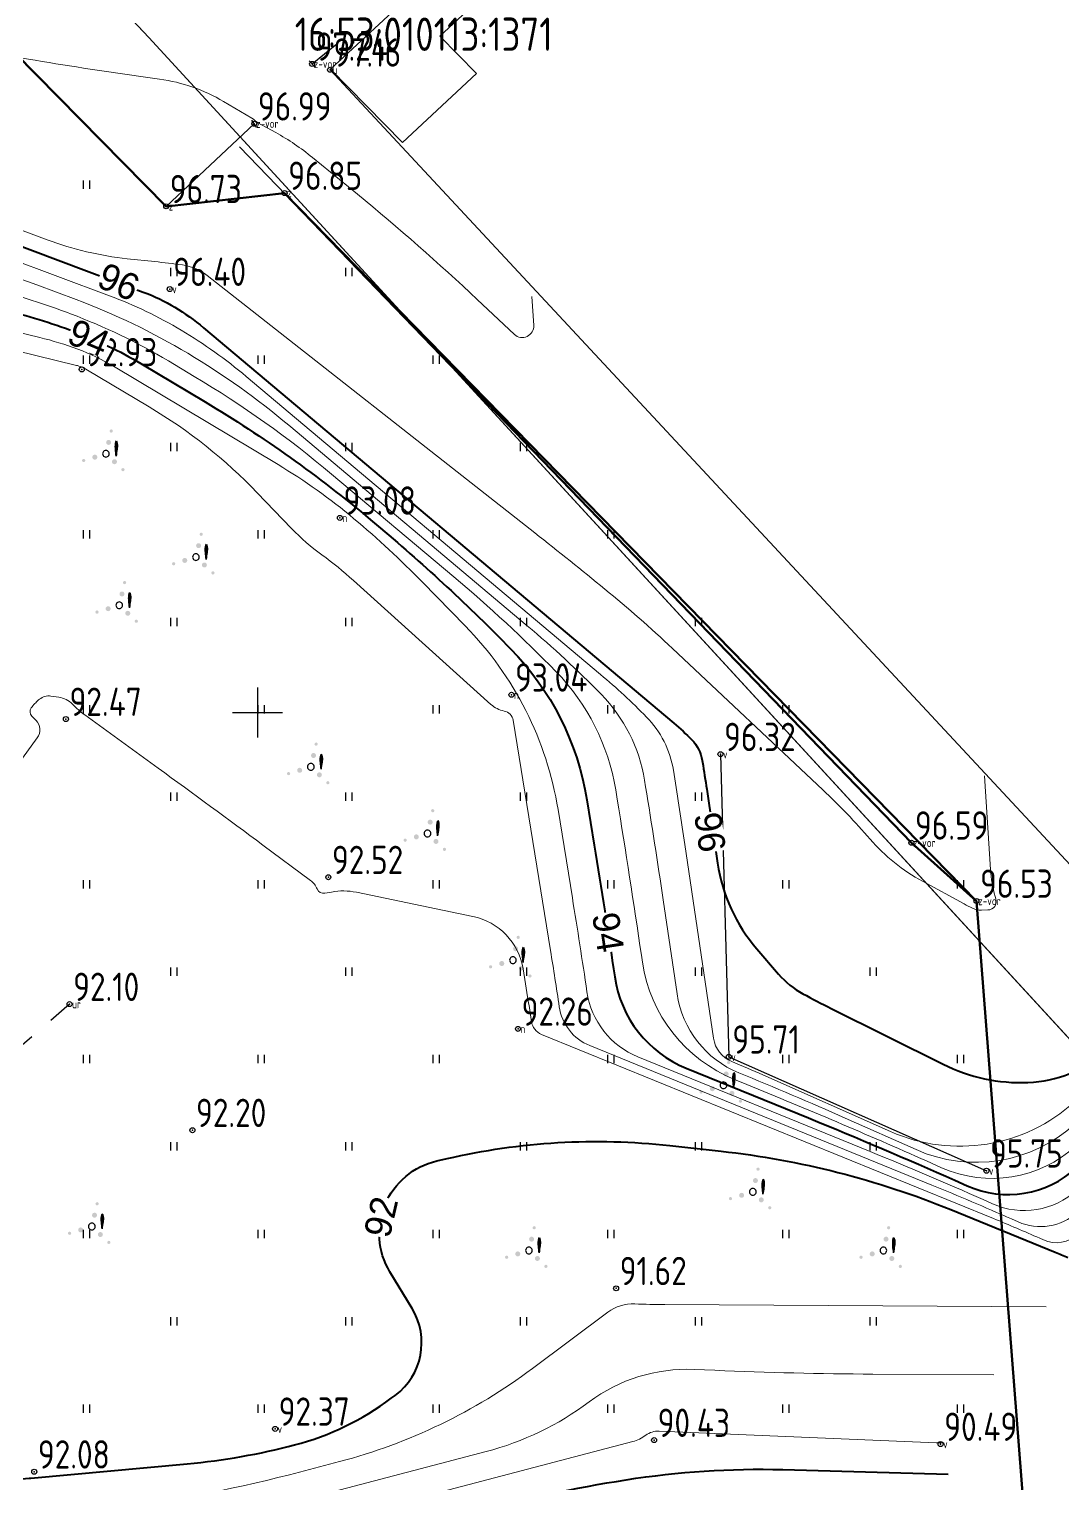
# Model space of a CAD drawing. Header units: metres. Extents: x 2284092 to 2335310, y 454860 to 483236.
# Drawn here: x 2285136.3 to 2285198.4, y 455653.7 to 455741 of the extents above; entities that cross this region are included whole.
import ezdxf
from ezdxf.enums import TextEntityAlignment as Align

# ---------------------------------------------------------------- set-up
doc = ezdxf.new("R2010")
doc.units = ezdxf.units.M
doc.header["$PDMODE"] = 32
doc.header["$PDSIZE"] = 0.3
doc.linetypes.add('ЛИНИЯ_1.5-1.5', pattern=[3, 1.5, -1.5])
for name, color, linetype in [('-_линия', 7, 'Continuous'), ('0 @ 0.5', 7, 'Continuous'), ('b', 7, 'Continuous'), ('D', 1, 'Continuous'), ('Eg.14_Ограждения', 7, 'Continuous'), ('Eg.14_Ограждения1', 7, 'Continuous'), ('INHABITED', 14, 'Continuous'), ('LABELS', 254, 'Continuous'), ('MUNICIPAL', 14, 'Continuous'), ('P', 94, 'Continuous'), ('Pr', 7, 'Continuous'), ('T', 7, 'Continuous'), ('z-vor', 7, 'Continuous'), ('КОД', 7, 'Continuous'), ('ТОЧКИ_линия', 7, 'Continuous')]:
    doc.layers.add(name, color=color, linetype=linetype)
doc.styles.add('pragmai.shx2', font='pragmai.shx', dxfattribs={"height": 1.6})
doc.styles.get("Standard").update_dxf_attribs({"font": 'eskdu.shx'})
doc.linetypes.add('ЗАБ_МЕТ_ВЫС', pattern='A,2,-0.5,[132,ltypeshp.shx,S=0.5,R=0,X=-0.5,Y=0],1e-05,[133,ltypeshp.shx,S=0.05,R=0,X=-0.05,Y=0],1e-05,[130,ltypeshp.shx,S=0.25,R=0,X=0,Y=0.75],-0.5,2', length=5.00002)
doc.linetypes.add('КОНТУР', pattern='A,0,-0.5,[133,ltypeshp.shx,S=0.05,R=0,X=-0.5,Y=0],-0.5', length=1)

# ---------------------------------------------------------------- blocks, each defined once
blk = doc.blocks.new('ворота')
at = {"color": 0, "linetype": 'Continuous'}
blk.add_line((-0.5, 0), (0.5, 0), dxfattribs=at)
blk = doc.blocks.new('Крест сетки')
at = {"color": 72, "linetype": 'Continuous'}
for p, q in [((0, 3), (0, -3)), ((-3, 0), (3, 0))]:
    blk.add_line(p, q, dxfattribs=at)
blk = doc.blocks.new('Штриховка Луговая растительность')
at = {"color": 3, "linetype": 'Continuous'}
for p, q in [((-0.4, 1), (-0.4, 0)), ((0.4, 0), (0.4, 1))]:
    blk.add_line(p, q, dxfattribs=at)
blk = doc.blocks.new('Штриховка Кустарник Колючий')
at = {"linetype": 'Continuous'}
h = blk.add_hatch(color=3, dxfattribs=at)
edge = h.paths.add_edge_path()
edge.add_arc((2.04, -1.91), 0.2, 0, 360)
edge = h.paths.add_edge_path()
edge.add_arc((0.63, 2.73), 0.2, 0, 360)
edge = h.paths.add_edge_path()
edge.add_arc((-2.68, -0.81), 0.2, 0, 360)
h = blk.add_hatch(color=3, dxfattribs=at)
edge = h.paths.add_edge_path()
edge.add_arc((0.32, 1.36), 0.3, 0, 360)
edge = h.paths.add_edge_path()
edge.add_arc((-1.34, -0.41), 0.3, 0, 360)
edge = h.paths.add_edge_path()
edge.add_arc((1.02, -0.96), 0.3, 0, 360)
h = blk.add_hatch(color=3, dxfattribs=at)
edge = h.paths.add_edge_path()
edge.add_spline(control_points=[(1.22, -0.29), (1.26, 0), (1.33, 0.52), (1.43, 1.02), (1.25, 1.71), (1.1, 1.01), (1.14, 0.52), (1.19, 0), (1.22, -0.29)], knot_values=[0, 0, 0, 0, 0.838296, 1.522181, 1.855336, 2.184891, 2.879704, 3.701437, 3.701437, 3.701437, 3.701437], degree=3, periodic=0)
at = {"color": 3, "linetype": 'Continuous', "flags": 128}
blk.add_lwpolyline([(0.4, 0), (0.39, 0.1), (0.35, 0.2), (0.28, 0.28), (0.2, 0.35), (0.1, 0.39), (0, 0.4), (-0.1, 0.39), (-0.2, 0.35), (-0.28, 0.28), (-0.35, 0.2), (-0.39, 0.1), (-0.4, 0), (-0.39, -0.1), (-0.35, -0.2), (-0.28, -0.28), (-0.2, -0.35), (-0.1, -0.39), (0, -0.4), (0.1, -0.39), (0.2, -0.35), (0.28, -0.28), (0.35, -0.2), (0.39, -0.1)], close=True, dxfattribs=at)
at = {"color": 3, "linetype": 'Continuous'}
blk.add_spline([(1.22, -0.29), (1.34, 0.54), (1.36, 1.22), (1.25, 1.54), (1.15, 1.22), (1.14, 0.53), (1.22, -0.29)], degree=3, dxfattribs=at)

msp = doc.modelspace()

# ---------------------------------------------------------------- linework, layer by layer
at = {"linetype": 'ЗАБ_МЕТ_ВЫС', "elevation": 97.243}
msp.add_lwpolyline([(2285153.278, 455738.947), (2285154.758, 455740.162)], dxfattribs=at)
at = {"linetype": 'Continuous'}
for points, elevation in [([(2285154.352, 455738.593), (2285205.012, 455684.194)], 97.163), ([(2285177.801, 455697.498), (2285178.297, 455679.33), (2285193.774, 455672.486)], 96.317)]:
    msp.add_lwpolyline(points, dxfattribs=dict(at, elevation=elevation))
at = {"linetype": 'ЗАБ_МЕТ_ВЫС'}
for points in [[(2285144.515, 455730.395), (2285149.806, 455735.357)], [(2285148.912, 455733.971), (2285189.265, 455692.179)]]:
    msp.add_lwpolyline(points, dxfattribs=at)
at = {"color": 5, "linetype": 'ЛИНИЯ_1.5-1.5', "elevation": 92.096}
msp.add_lwpolyline([(2285138.71, 455682.49), (2285119.373, 455665.706), (2285108.508, 455657.511), (2285106.013, 455650.811), (2285108.238, 455643.353), (2285117.81, 455625.417)], dxfattribs=at)
at = {"layer": 'D', "linetype": 'Continuous'}
msp.add_lwpolyline([(2285154.38, 455738.64), (2285163.67, 455747.23), (2285165.58, 455744.91), (2285160.94, 455740.61), (2285163.14, 455738.37), (2285158.71, 455734.23)], close=True, dxfattribs=at)
at = {"layer": 'Eg.14_Ограждения', "color": 42, "linetype": 'Continuous', "lineweight": 15, "ltscale": 0.5, "flags": 128}
for points, elevation in [([(2285121.01, 455530.83, 0), (2285131.177, 455533.899)], 93), ([(2285137.693, 455396.955, 0), (2285133.533, 455400.655)], 93), ([(2285183.339, 455357.591, 0), (2285178.641, 455362.168)], 93), ([(2285161.369, 455354.793, 0), (2285167.017, 455348.345)], 92.5), ([(2285181.368, 455628.722, 0), (2285184.815, 455627.518)], 89.5), ([(2285195.219, 455585.45, 0), (2285195.117, 455589.562)], 96.5), ([(2285199, 455603.61, -0.000001), (2285200.803, 455606.98)], 96.5), ([(2285126.108, 455744.125, 0.225467), (2285132.105, 455739.929), (2285136.239, 455739.232, 0.007018), (2285142.858, 455738.211), (2285144.117, 455738.035, -0.098678), (2285147.964, 455736.692), (2285149.654, 455735.697, -0.062481), (2285149.837, 455735.556), (2285149.837, 455735.556, 0.069257), (2285150.021, 455735.418), (2285151.091, 455734.826, -0.045199), (2285153.298, 455733.329), (2285155.998, 455731.119, -0.017109), (2285163.199, 455724.799), (2285165.428, 455722.704, 0.67955), (2285166.584, 455723.247), (2285166.476, 455724.979)], 97), ([(2285193.665, 455696.204), (2285194.016, 455690.565, 0.056427), (2285194.3, 455688.956), (2285194.343, 455688.81, -0.489692), (2285193.864, 455688.143), (2285193.481, 455688.129, -0.125435), (2285192.939, 455688.246), (2285192.939, 455688.246, -0.008823), (2285192.431, 455688.51), (2285189.931, 455689.868, -0.090421), (2285186.786, 455692.399), (2285186.786, 455692.399, 0.025918), (2285183.95, 455695.357), (2285174.913, 455703.853, 0.017108), (2285170.863, 455707.407), (2285170.863, 455707.407, 0.005025), (2285166.657, 455710.781), (2285146.981, 455726.241, 0.132958), (2285145.49, 455726.875), (2285145.49, 455726.875, 0.00795), (2285143.824, 455727.078), (2285142.18, 455727.252, -0.063393), (2285137.369, 455728.389), (2285131.221, 455730.694, 0.030028)], 96.5), ([(2285134.901, 455727.353), (2285141.116, 455725.023, -0.044913), (2285145.422, 455722.951), (2285145.422, 455722.951, -0.040226), (2285149.318, 455720.178), (2285170.603, 455702.284, -0.024316), (2285173.356, 455699.731), (2285173.356, 455699.731, -0.154531), (2285174.972, 455696.533), (2285175.013, 455696.284, -0.003666), (2285175.666, 455692.071), (2285177.383, 455680.44, 0.265291), (2285178.477, 455679.046), (2285178.477, 455679.046, -0.007809), (2285180.354, 455678.247), (2285188.02, 455674.84, 0.297643), (2285199.067, 455676.627)], 95.5), ([(2285132.231, 455727.071, -0.030023), (2285136.741, 455725.683), (2285139.1, 455724.798, -0.044912), (2285145.811, 455721.569), (2285145.811, 455721.569, -0.040226), (2285151.883, 455717.247), (2285166.197, 455705.213, -0.024315), (2285170.635, 455701.098), (2285170.635, 455701.098, -0.154531), (2285173.241, 455695.942), (2285173.306, 455695.541, -0.003667), (2285174.359, 455688.749), (2285175.193, 455683.102, 0.26529), (2285178.908, 455678.366), (2285178.908, 455678.366, -0.007808), (2285185.284, 455675.651), (2285189.55, 455673.755, 0.297643), (2285199.101, 455675.3)], 95), ([(2285132.738, 455725.811, -0.030024), (2285138.581, 455724.012), (2285138.777, 455723.939, -0.044911), (2285144.649, 455721.113), (2285146.201, 455720.187, -0.040227), (2285154.449, 455714.316), (2285161.791, 455708.143, -0.024315), (2285167.915, 455702.465), (2285167.915, 455702.465, -0.154531), (2285171.509, 455695.351), (2285171.599, 455694.797, -0.003667), (2285173.053, 455685.427), (2285173.113, 455685.017, 0.26529), (2285178.641, 455677.97), (2285179.381, 455677.669, -0.007808), (2285190.173, 455673.073), (2285191.081, 455672.67, 0.297643), (2285199.134, 455673.972)], 94.5), ([(2285130.161, 455724.165), (2285136.927, 455722.519, -0.030025), (2285139.202, 455721.818), (2285139.202, 455721.818, -0.04491), (2285141.342, 455720.789), (2285151.229, 455714.886, -0.040227), (2285155.791, 455711.638), (2285155.791, 455711.638, -0.024314), (2285159.905, 455707.824), (2285162.473, 455705.199, -0.154532), (2285168.046, 455694.169), (2285168.907, 455688.875, -0.003666), (2285169.783, 455683.228), (2285169.783, 455683.228, 0.26529), (2285172.847, 455679.322), (2285186.79, 455673.64, -0.007808), (2285193.571, 455670.753), (2285194.142, 455670.499, 0.297643), (2285199.202, 455671.318)], 93.5), ([(2285129.413, 455723.21), (2285139.122, 455720.848, -0.030047), (2285139.414, 455720.758), (2285139.414, 455720.758, -0.044887), (2285139.688, 455720.626), (2285143.497, 455718.352, -0.066909), (2285149.987, 455713.191), (2285152.042, 455711.052, 0.044423), (2285153.869, 455709.46), (2285153.869, 455709.46, -0.026319), (2285155.757, 455707.932), (2285164.018, 455700.492, 0.132906), (2285164.817, 455700.087), (2285164.817, 455700.087, -0.310692), (2285165.346, 455699.535), (2285167.595, 455685.709, -0.003667), (2285168.118, 455682.333), (2285168.118, 455682.333, 0.26529), (2285169.95, 455679.999), (2285190.495, 455671.626, -0.007808), (2285195.271, 455669.593), (2285195.672, 455669.414, 0.297643), (2285199.236, 455669.991)], 93), ([(2285127.701, 455685.961), (2285136.774, 455698.478, 0.36432), (2285136.699, 455699.528), (2285136.447, 455699.787, -0.365562), (2285136.413, 455700.284), (2285136.413, 455700.284, -0.062424), (2285136.856, 455700.754), (2285136.905, 455700.794, -0.21025), (2285137.59, 455700.988), (2285138.064, 455700.921, -0.168159), (2285138.889, 455700.5), (2285138.889, 455700.5, 0.044423), (2285139.625, 455699.859), (2285144.034, 455696.658, -0.002533), (2285150.323, 455692.044), (2285153.182, 455689.924, -0.141795), (2285153.579, 455689.404), (2285153.579, 455689.404, 0.360377), (2285154.037, 455689.148), (2285154.447, 455689.223, -0.096981), (2285155.935, 455689.207), (2285162.93, 455687.755, -0.310694), (2285165.947, 455684.605), (2285166.282, 455682.543, -0.003667), (2285166.453, 455681.439), (2285166.453, 455681.439, 0.26529), (2285167.053, 455680.675), (2285194.2, 455669.612, -0.007808), (2285196.97, 455668.432), (2285197.203, 455668.329, 0.297644), (2285199.27, 455668.663)], 92.5), ([(2285200.407, 455593.048, -0.000001), (2285200.38, 455594.13)], 97), ([(2285140.638, 455652.256, 0.041416), (2285151.922, 455654.236), (2285154.915, 455655.021, 0.096614), (2285166.506, 455660.607), (2285171.036, 455663.992, -0.172548), (2285172.656, 455664.493), (2285172.656, 455664.493, 0.00886), (2285174.456, 455664.45), (2285197.369, 455664.306)], 91.5), ([(2285148.627, 455651.664), (2285163.722, 455655.623, 0.096614), (2285169.911, 455658.605), (2285169.911, 455658.605, -0.172548), (2285176.212, 455660.554), (2285177.46, 455660.502, 0.00886), (2285186.955, 455660.274), (2285194.223, 455660.229)], 91), ([(2285191.078, 455656.151), (2285190.967, 455656.152, -0.008855), (2285190.744, 455656.157), (2285174.117, 455656.851, 0.172546), (2285173.316, 455656.604), (2285173.316, 455656.604, -0.096612), (2285172.53, 455656.225), (2285145.331, 455649.092, -0.041416)], 90.5)]:
    msp.add_lwpolyline(points, format="xyb", dxfattribs=dict(at, elevation=elevation))
at = {"layer": 'Eg.14_Ограждения', "color": 42, "linetype": 'Continuous', "lineweight": 40, "ltscale": 0.5, "flags": 128}
for points, elevation in [([(2285149.03, 455344.013, 0), (2285143.481, 455347.362)], 92), ([(2285173.894, 455628.538, 0), (2285177.798, 455627.174)], 90), ([(2285133.061, 455729.023), (2285143.132, 455725.248, -0.044914), (2285145.033, 455724.333), (2285145.033, 455724.333, -0.040224), (2285146.753, 455723.109), (2285175.009, 455699.355, -0.024314), (2285176.077, 455698.365), (2285176.077, 455698.365, -0.154533), (2285176.704, 455697.124), (2285176.719, 455697.027, -0.003666), (2285176.973, 455695.393), (2285177.628, 455690.952, 0.142466), (2285179.988, 455685.802), (2285181.293, 455684.292, 0.090421), (2285182.755, 455683.115), (2285182.755, 455683.115, 0.008821), (2285184.447, 455682.234), (2285191.176, 455678.882, 0.125435), (2285196.268, 455677.783), (2285196.268, 455677.783, 0.177333), (2285200.94, 455679.692)], 96), ([(2285134.731, 455724.19, -0.030023), (2285138.989, 455722.879), (2285138.989, 455722.879, -0.044912), (2285142.995, 455720.951), (2285146.849, 455718.65, -0.040225), (2285156.783, 455711.578), (2285157.385, 455711.072, -0.024316), (2285165.194, 455703.832), (2285165.194, 455703.832, -0.154531), (2285169.778, 455694.76), (2285170.22, 455692.041, -0.003666), (2285171.448, 455684.122), (2285171.448, 455684.122, 0.26529), (2285175.744, 455678.646), (2285183.086, 455675.655, -0.007808), (2285191.872, 455671.913), (2285192.611, 455671.584, 0.297643), (2285199.168, 455672.645)], 94), ([(2284765.293, 455326.008, -0.000001), (2284763.781, 455328.743)], 86), ([(2285134.342, 455653.851), (2285136.284, 455654.028, -0.002177), (2285136.332, 455654.032), (2285136.332, 455654.032, 0.002151), (2285136.38, 455654.036), (2285145.783, 455654.893, 0.041416), (2285152.228, 455656.024), (2285152.228, 455656.024, 0.096614), (2285158.032, 455658.822), (2285158.271, 455659, 0.385871), (2285159.286, 455664.206), (2285157.95, 455666.414, -0.510243), (2285160.763, 455673.075), (2285161.384, 455673.218, -0.08477), (2285174.764, 455674.001), (2285177.834, 455673.66, -0.069176), (2285191.633, 455670.153), (2285197.905, 455667.598, -0.007807), (2285198.669, 455667.272)], 92), ([(2285162.902, 455651.992, -0.024859), (2285172.143, 455653.93), (2285172.143, 455653.93, -0.046118), (2285181.537, 455654.541), (2285191.478, 455654.269)], 90)]:
    msp.add_lwpolyline(points, format="xyb", dxfattribs=dict(at, elevation=elevation))
at = {"layer": 'P'}
for p in [(2285153.278, 455738.947, 97.243), (2285154.352, 455738.593, 97.163), (2285149.806, 455735.357, 96.992), (2285151.627, 455731.193, 96.848), (2285144.515, 455730.395, 96.728), (2285144.725, 455725.426, 96.395), (2285139.445, 455720.602, 92.927), (2285154.948, 455711.689, 93.076), (2285165.25, 455701.065, 93.042), (2285177.801, 455697.498, 96.317), (2285189.265, 455692.179, 96.592), (2285193.174, 455688.683, 96.527), (2285138.71, 455682.49, 92.096), (2285165.643, 455681.004, 92.257), (2285178.297, 455679.33, 95.709), (2285193.774, 455672.486, 95.751), (2285151.052, 455656.985, 92.372), (2285191.019, 455656.074, 90.491)]:
    msp.add_point(p, dxfattribs=at)
at = {"layer": 'Pr'}
for p in [(2285138.493, 455699.607, 92.473), (2285154.253, 455690.112, 92.522), (2285146.088, 455674.921, 92.198), (2285171.533, 455665.427, 91.617), (2285173.812, 455656.312, 90.427), (2285136.594, 455654.413, 92.082)]:
    msp.add_point(p, dxfattribs=at)
at = {"layer": 'z-vor', "color": 104, "true_color": 0x0f9115}
for p in [(2285153.278, 455738.947, 97.243), (2285149.806, 455735.357, 96.992), (2285189.265, 455692.179, 96.592), (2285193.174, 455688.683, 96.527)]:
    msp.add_point(p, dxfattribs=at)
at = {"layer": 'ТОЧКИ_линия'}
msp.add_lwpolyline([(2285199.131, 455611.975), (2285083.629, 455583.721), (2285095.215, 455659.51), (2285083.849, 455690.389), (2285068.146, 455703.947), (2285089.373, 455722.706), (2285119.865, 455755.4), (2285144.515, 455730.395), (2285151.627, 455731.193), (2285193.174, 455688.683), (2285199.131, 455611.975)], close=True, dxfattribs=at)

# ---------------------------------------------------------------- block references
at = {"layer": '0 @ 0.5', "linetype": 'Continuous', "xscale": 0.5, "yscale": 0.5, "zscale": 0.5}
for p, rotation in [((2285153.278, 455738.947, 97.243), 313.6133419918366), ((2285149.806, 455735.357), 123.9723417596751)]:
    msp.add_blockref('ворота', p, dxfattribs=dict(at, rotation=rotation))
for p in [(2285139.723, 455731.443), (2285144.973, 455726.193), (2285155.473, 455726.193), (2285150.223, 455720.943), (2285160.723, 455720.943), (2285144.973, 455715.693), (2285155.473, 455715.693), (2285165.973, 455715.693), (2285139.723, 455710.443), (2285150.223, 455710.443), (2285160.723, 455710.443), (2285171.223, 455710.443), (2285144.973, 455705.193), (2285155.473, 455705.193), (2285165.973, 455705.193), (2285176.473, 455705.193), (2285139.723, 455699.943), (2285150.223, 455699.943), (2285160.723, 455699.943), (2285171.223, 455699.943), (2285181.723, 455699.943), (2285144.973, 455694.693), (2285155.473, 455694.693), (2285165.973, 455694.693), (2285176.473, 455694.693), (2285139.723, 455689.443), (2285150.223, 455689.443), (2285160.723, 455689.443), (2285171.223, 455689.443), (2285181.723, 455689.443), (2285192.223, 455689.443), (2285144.973, 455684.193), (2285155.473, 455684.193), (2285165.973, 455684.193), (2285176.473, 455684.193), (2285186.973, 455684.193), (2285139.723, 455678.943), (2285150.223, 455678.943), (2285160.723, 455678.943), (2285171.223, 455678.943), (2285181.723, 455678.943), (2285192.223, 455678.943), (2285144.973, 455673.693), (2285155.473, 455673.693), (2285165.973, 455673.693), (2285176.473, 455673.693), (2285186.973, 455673.693), (2285139.723, 455668.443), (2285150.223, 455668.443), (2285160.723, 455668.443), (2285171.223, 455668.443), (2285181.723, 455668.443), (2285192.223, 455668.443), (2285144.973, 455663.193), (2285155.473, 455663.193), (2285165.973, 455663.193), (2285176.473, 455663.193), (2285186.973, 455663.193), (2285139.723, 455657.943), (2285150.223, 455657.943), (2285160.723, 455657.943), (2285171.223, 455657.943), (2285181.723, 455657.943), (2285192.223, 455657.943)]:
    msp.add_blockref('Штриховка Луговая растительность', p, dxfattribs=at)
at = {"layer": '0 @ 0.5', "linetype": 'КОНТУР', "xscale": 0.5, "yscale": 0.5, "zscale": 0.5}
for p in [(2285140.898, 455715.539), (2285146.301, 455709.339), (2285141.699, 455706.439), (2285153.203, 455696.739), (2285160.206, 455692.739), (2285165.337, 455685.135), (2285177.98, 455677.616), (2285179.741, 455671.217), (2285140.051, 455669.137), (2285166.298, 455667.698), (2285187.582, 455667.698)]:
    msp.add_blockref('Штриховка Кустарник Колючий', p, dxfattribs=at)
at = {"layer": '0 @ 0.5', "linetype": 'ЛИНИЯ_1.5-1.5', "xscale": 0.5, "yscale": 0.5, "zscale": 0.5}
msp.add_blockref('Крест сетки', (2285150, 455700), dxfattribs=at)

# ---------------------------------------------------------------- texts
at = {"layer": 'LABELS', "color": 0}
msp.add_text('16:53:010113:1371', height=2, dxfattribs=at).set_placement((2285159.98, 455740.73), align=Align.MIDDLE_CENTER)
at = {"layer": 'T'}
for s, p in [('97.24', (2285153.495, 455739.137, 97.243)), ('97.16', (2285154.569, 455738.783, 97.163)), ('96.99', (2285150.023, 455735.547, 96.992)), ('96.85', (2285151.844, 455731.383, 96.848)), ('96.73', (2285144.732, 455730.585, 96.728)), ('96.40', (2285144.942, 455725.616, 96.395)), ('92.93', (2285139.662, 455720.792, 92.927)), ('93.08', (2285155.165, 455711.879, 93.076)), ('93.04', (2285165.467, 455701.255, 93.042)), ('92.47', (2285138.71, 455699.797, 92.473)), ('96.32', (2285178.018, 455697.688, 96.317)), ('96.59', (2285189.482, 455692.369, 96.592)), ('92.52', (2285154.47, 455690.302, 92.522)), ('96.53', (2285193.391, 455688.873, 96.527)), ('92.10', (2285138.927, 455682.68, 92.096)), ('92.26', (2285165.86, 455681.194, 92.257)), ('95.71', (2285178.514, 455679.52, 95.709)), ('92.20', (2285146.305, 455675.111, 92.198)), ('95.75', (2285193.991, 455672.676, 95.751)), ('91.62', (2285171.75, 455665.617, 91.617)), ('92.37', (2285151.269, 455657.175, 92.372)), ('90.43', (2285174.029, 455656.502, 90.427)), ('90.49', (2285191.236, 455656.264, 90.491)), ('92.08', (2285136.811, 455654.603, 92.082))]:
    msp.add_text(s, height=1.7, dxfattribs=at).set_placement(p)
at = {"layer": 'КОД'}
for s, p in [('z-vor', (2285153.378, 455738.697, 97.243)), ('z-vor', (2285153.378, 455738.697, 97.243)), ('u', (2285154.502, 455738.343, 97.163)), ('u', (2285154.502, 455738.343, 97.163)), ('z-vor', (2285149.906, 455735.107, 96.992)), ('z-vor', (2285149.906, 455735.107, 96.992)), ('z', (2285151.777, 455730.943, 96.848)), ('z', (2285151.777, 455730.943, 96.848)), ('z', (2285144.665, 455730.145, 96.728)), ('z', (2285144.665, 455730.145, 96.728)), ('v', (2285144.875, 455725.176, 96.395)), ('v', (2285144.875, 455725.176, 96.395)), ('n', (2285155.098, 455711.439, 93.076)), ('n', (2285155.098, 455711.439, 93.076)), ('n', (2285165.4, 455700.815, 93.042)), ('n', (2285165.4, 455700.815, 93.042)), ('v', (2285177.951, 455697.248, 96.317)), ('v', (2285177.951, 455697.248, 96.317)), ('z-vor', (2285189.365, 455691.929, 96.592)), ('z-vor', (2285189.365, 455691.929, 96.592)), ('z-vor', (2285193.274, 455688.433, 96.527)), ('z-vor', (2285193.274, 455688.433, 96.527)), ('ur', (2285138.86, 455682.24, 92.096)), ('ur', (2285138.86, 455682.24, 92.096)), ('n', (2285165.793, 455680.754, 92.257)), ('n', (2285165.793, 455680.754, 92.257)), ('v', (2285178.447, 455679.08, 95.709)), ('v', (2285178.447, 455679.08, 95.709)), ('v', (2285193.924, 455672.236, 95.751)), ('v', (2285193.924, 455672.236, 95.751)), ('v', (2285151.202, 455656.735, 92.372)), ('v', (2285151.202, 455656.735, 92.372)), ('v', (2285191.169, 455655.824, 90.491)), ('v', (2285191.169, 455655.824, 90.491))]:
    msp.add_text(s, height=0.5, dxfattribs=at).set_placement(p)

# ---------------------------------------------------------------- next in the draw order: texts
at = {"layer": 'Eg.14_Ограждения1', "color": 42, "char_height": 1.6, "attachment_point": 5, "style": 'pragmai.shx2', "bg_fill": 3, "box_fill_scale": 1, "bg_fill_color": 1, "bg_fill_transparency": 0}
for s, insert, rotation in [('96', (2285141.664, 455725.856), 336.37409), ('94', (2285139.864, 455722.484), 336.94252), ('96', (2285177.166, 455692.817), 278.30292), ('94', (2285171.046, 455686.805), 278.67243), ('92', (2285157.422, 455669.712), 76.98665)]:
    msp.add_mtext(s, dxfattribs=dict(at, insert=insert, rotation=rotation))

# ---------------------------------------------------------------- next in the draw order: linework, layer by layer
at = {"layer": '-_линия', "color": 1, "lineweight": 100}
msp.add_lwpolyline([(2284999.525, 455523.728), (2285083.629, 455583.721), (2285095.215, 455659.51), (2285083.849, 455690.389), (2285068.146, 455703.947), (2285089.373, 455722.706), (2285119.865, 455755.4), (2285144.515, 455730.395), (2285151.627, 455731.193), (2285189.265, 455692.179), (2285193.174, 455688.683), (2285199.131, 455611.975), (2285206.761, 455609.35), (2285234.689, 455599.099), (2285257.242, 455595.838), (2285294.1, 455602.207), (2285318.193, 455614.054), (2285343.136, 455625.789), (2285418.472, 455642.737), (2285414.142, 455612.35), (2285496.794, 455564.057), (2285496.794, 455564.057), (2285271.535, 455467.58)], dxfattribs=at)
at = {"layer": '-_линия', "color": 1, "lineweight": 70}
msp.add_lwpolyline([(2285199.131, 455611.975), (2285083.629, 455583.721), (2285095.215, 455659.51), (2285083.849, 455690.389), (2285068.146, 455703.947), (2285089.373, 455722.706), (2285119.865, 455755.4), (2285144.515, 455730.395), (2285151.627, 455731.193), (2285193.174, 455688.683), (2285199.131, 455611.975)], close=True, dxfattribs=at)
at = {"layer": 'b', "linetype": 'Continuous'}
msp.add_lwpolyline([(2284400.46, 455452.39), (2284362.59, 455424.7), (2284292.45, 455322.69), (2284378.23, 455332.83), (2284465.8, 455326.3), (2284589.4, 455364.3), (2284647.1, 455343.8), (2284731.2, 455423), (2284803.4, 455418.7), (2284841.5, 455421.2), (2285132.4, 455641.7), (2285249.4, 455625.3), (2285143.47, 455740.54), (2285079.3, 455808.6), (2285088.13, 455821.89), (2285062.82, 455841.71), (2284892, 456015.6)], close=True, dxfattribs=at)
at = {"layer": 'INHABITED', "linetype": 'Continuous'}
for points in [[(2284610.4, 456182.68), (2284703.32, 456099.56), (2284741.28, 456142.96), (2284748.25, 456145.5), (2284755.42, 456141.97), (2284829.1, 456092.32), (2284885.44, 456034.41), (2284885.84, 456028.69), (2284885.1, 456022.7), (2284892, 456015.6), (2285062.82, 455841.71), (2285088.13, 455821.89), (2285079.3, 455808.6), (2285143.47, 455740.54), (2285249.4, 455625.3), (2285132.4, 455641.7), (2284841.5, 455421.2), (2284803.4, 455418.7), (2284731.2, 455423), (2284647.1, 455343.8), (2284589.4, 455364.3)], [(2284610.4, 456182.68), (2284703.32, 456099.56), (2284741.28, 456142.96), (2284748.25, 456145.5), (2284755.42, 456141.97), (2284829.1, 456092.32), (2284885.44, 456034.41), (2284885.84, 456028.69), (2284885.1, 456022.7), (2284892, 456015.6), (2285062.82, 455841.71), (2285088.13, 455821.89), (2285079.3, 455808.6), (2285143.47, 455740.54), (2285249.4, 455625.3), (2285132.4, 455641.7), (2284841.5, 455421.2), (2284803.4, 455418.7), (2284731.2, 455423), (2284647.1, 455343.8), (2284589.4, 455364.3)], [(2284905.851, 456001.5), (2285062.82, 455841.71), (2285088.13, 455821.89), (2285079.3, 455808.6), (2285143.47, 455740.54), (2285249.4, 455625.3), (2285132.4, 455641.7), (2284841.5, 455421.2), (2284803.4, 455418.7), (2284731.2, 455423), (2284647.1, 455343.8), (2284589.4, 455364.3)]]:
    msp.add_lwpolyline(points, dxfattribs=at)
at = {"layer": 'MUNICIPAL', "linetype": 'Continuous'}
for points in [[(2284610.4, 456182.68), (2284703.32, 456099.56), (2284741.28, 456142.96), (2284748.25, 456145.5), (2284755.42, 456141.97), (2284829.1, 456092.32), (2284885.44, 456034.41), (2284885.84, 456028.69), (2284885.1, 456022.7), (2284892, 456015.6), (2285062.82, 455841.71), (2285088.13, 455821.89), (2285079.3, 455808.6), (2285143.47, 455740.54), (2285249.4, 455625.3), (2285132.4, 455641.7), (2284841.5, 455421.2), (2284803.4, 455418.7), (2284731.2, 455423), (2284647.1, 455343.8), (2284589.4, 455364.3)], [(2284589.4, 455364.3), (2284647.1, 455343.8), (2284731.2, 455423), (2284803.4, 455418.7), (2284841.5, 455421.2), (2285132.4, 455641.7), (2285249.4, 455625.3), (2285143.47, 455740.54), (2285079.3, 455808.6), (2285088.13, 455821.89), (2285062.82, 455841.71), (2284892, 456015.6), (2284885.1, 456022.7), (2284885.84, 456028.69), (2284885.44, 456034.41), (2284829.1, 456092.32), (2284755.42, 456141.97), (2284748.25, 456145.5), (2284741.28, 456142.96), (2284703.32, 456099.56), (2284610.4, 456182.68)], [(2284610.4, 456182.68), (2284703.32, 456099.56), (2284741.28, 456142.96), (2284748.25, 456145.5), (2284755.42, 456141.97), (2284829.1, 456092.32), (2284885.44, 456034.41), (2284885.84, 456028.69), (2284885.1, 456022.7), (2284892, 456015.6), (2285062.82, 455841.71), (2285088.13, 455821.89), (2285079.3, 455808.6), (2285143.47, 455740.54), (2285249.4, 455625.3), (2285132.4, 455641.7), (2284841.5, 455421.2), (2284803.4, 455418.7), (2284731.2, 455423), (2284647.1, 455343.8), (2284589.4, 455364.3)], [(2284589.4, 455364.3), (2284647.1, 455343.8), (2284731.2, 455423), (2284803.4, 455418.7), (2284841.5, 455421.2), (2285132.4, 455641.7), (2285249.4, 455625.3), (2285143.47, 455740.54), (2285079.3, 455808.6), (2285088.13, 455821.89), (2285062.82, 455841.71), (2284892, 456015.6), (2284885.1, 456022.7), (2284885.84, 456028.69), (2284885.44, 456034.41), (2284829.1, 456092.32), (2284755.42, 456141.97), (2284748.25, 456145.5), (2284741.28, 456142.96), (2284703.32, 456099.56), (2284610.4, 456182.68)]]:
    msp.add_lwpolyline(points, dxfattribs=at)

# ---------------------------------------------------------------- next in the draw order: block references
at = {"layer": '0 @ 0.5', "linetype": 'Continuous', "xscale": 0.5, "yscale": 0.5, "zscale": 0.5}
msp.add_blockref('Штриховка Луговая растительность', (2285139.723, 455720.943), dxfattribs=at)

doc.saveas('drawing.dxf')
